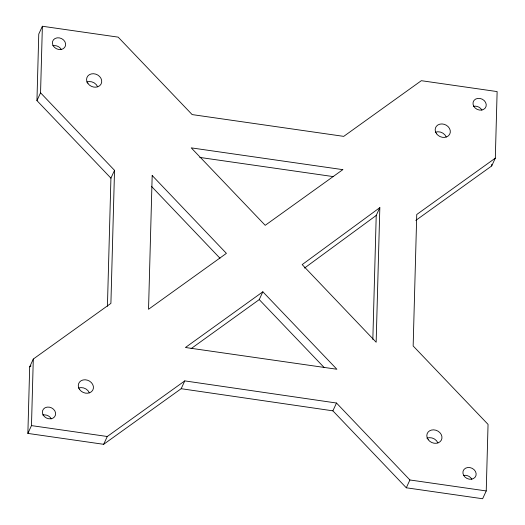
<?xml version="1.0" encoding="UTF-8"?>
<svg xmlns="http://www.w3.org/2000/svg" width="525" height="525" viewBox="0 0 525 525"><rect width="100%" height="100%" fill="white"/><g stroke="black" fill="none" stroke-linecap="round" stroke-linejoin="round"><path stroke-width="0.79" d="M495.311 158.143L416.745 214.502L413.155 345.975L488.053 424.384L486.235 490.941L409.907 479.975L336.499 403.029L184.78 380.894L181.177 388.703L103.661 444.308L27.871 433.414L29.689 366.857L33.298 359.048L110.906 303.378L114.529 170.349L40.556 92.807L42.374 26.25L118.164 37.137L192.143 114.588L343.731 136.369L421.339 80.692L497.129 91.586L495.311 158.143L491.702 165.952L415.8 220.402M107.428 306.292L110.926 178.159L36.947 100.616L38.765 34.059L42.374 26.25M27.871 433.414L31.48 425.604L33.298 359.048M372.835 339.432L376.222 215.44L379.831 207.631L302.183 264.607L376.156 342.228L379.831 207.631M491.702 165.952L491.748 164.332M36.947 100.616L40.556 92.807M110.926 178.159L114.529 170.349M103.661 444.308L107.271 436.498L184.78 380.894M191.093 348.639L259.238 299.604L262.848 291.795L336.886 369.252L185.437 347.498L262.848 291.795M486.235 490.941L482.626 498.75L406.298 487.784L332.889 410.839L336.499 403.029M406.298 487.784L409.907 479.975M304.5 268.072L376.222 215.44M29.689 366.857L31.014 365.905M199.789 157.421L333.539 176.643M31.48 425.604L107.271 436.498M181.177 388.703L332.889 410.839M259.238 299.604L324.233 367.605M151.384 186.27L219.982 258.228M435.291 132.267A7.796 6.497 24.8 0 1 446.243 137.012M473.55 106.319A6.818 5.683 24.8 0 1 481.937 110.138M426.93 438.172A7.796 6.497 24.8 0 1 437.889 442.916M463.463 475.453A6.818 5.683 24.8 0 1 471.85 479.273M78.402 388.106A7.796 6.497 24.8 0 1 89.362 392.851M42.932 415.039A6.818 5.683 24.8 0 1 51.319 418.858M86.691 82.051A7.796 6.497 24.8 0 1 97.643 86.796M52.946 45.754A6.818 5.683 24.8 0 1 61.333 49.573M152.184 175.514L148.536 309.277L226.4 253.365L152.184 175.514M342.818 169.647L265.21 225.317L191.238 147.866L342.818 169.647M436.59 133.816A7.796 6.497 24.8 0 0 449.663 134.288A7.796 6.497 24.8 0 0 442.017 123.946A7.796 6.497 24.8 0 0 436.59 133.816M473.701 106.148A6.818 5.683 24.8 0 0 485.172 108.124A6.818 5.683 24.8 0 0 479.994 98.451A6.818 5.683 24.8 0 0 473.701 106.148M428.229 439.714A7.796 6.497 24.8 0 0 441.302 440.193A7.796 6.497 24.8 0 0 433.663 429.844A7.796 6.497 24.8 0 0 428.229 439.714M463.614 475.283A6.818 5.683 24.8 0 0 475.086 477.251A6.818 5.683 24.8 0 0 469.908 467.578A6.818 5.683 24.8 0 0 463.614 475.283M79.702 389.648A7.796 6.497 24.8 0 0 92.774 390.127A7.796 6.497 24.8 0 0 85.135 379.778A7.796 6.497 24.8 0 0 79.702 389.648M43.083 414.868A6.818 5.683 24.8 0 0 54.554 416.843A6.818 5.683 24.8 0 0 49.376 407.17A6.818 5.683 24.8 0 0 43.083 414.868M87.99 83.593A7.796 6.497 24.8 0 0 101.062 84.072A7.796 6.497 24.8 0 0 93.417 73.723A7.796 6.497 24.8 0 0 87.99 83.593M53.097 45.583A6.818 5.683 24.8 0 0 64.568 47.558A6.818 5.683 24.8 0 0 59.391 37.885A6.818 5.683 24.8 0 0 53.097 45.583"/></g></svg>
